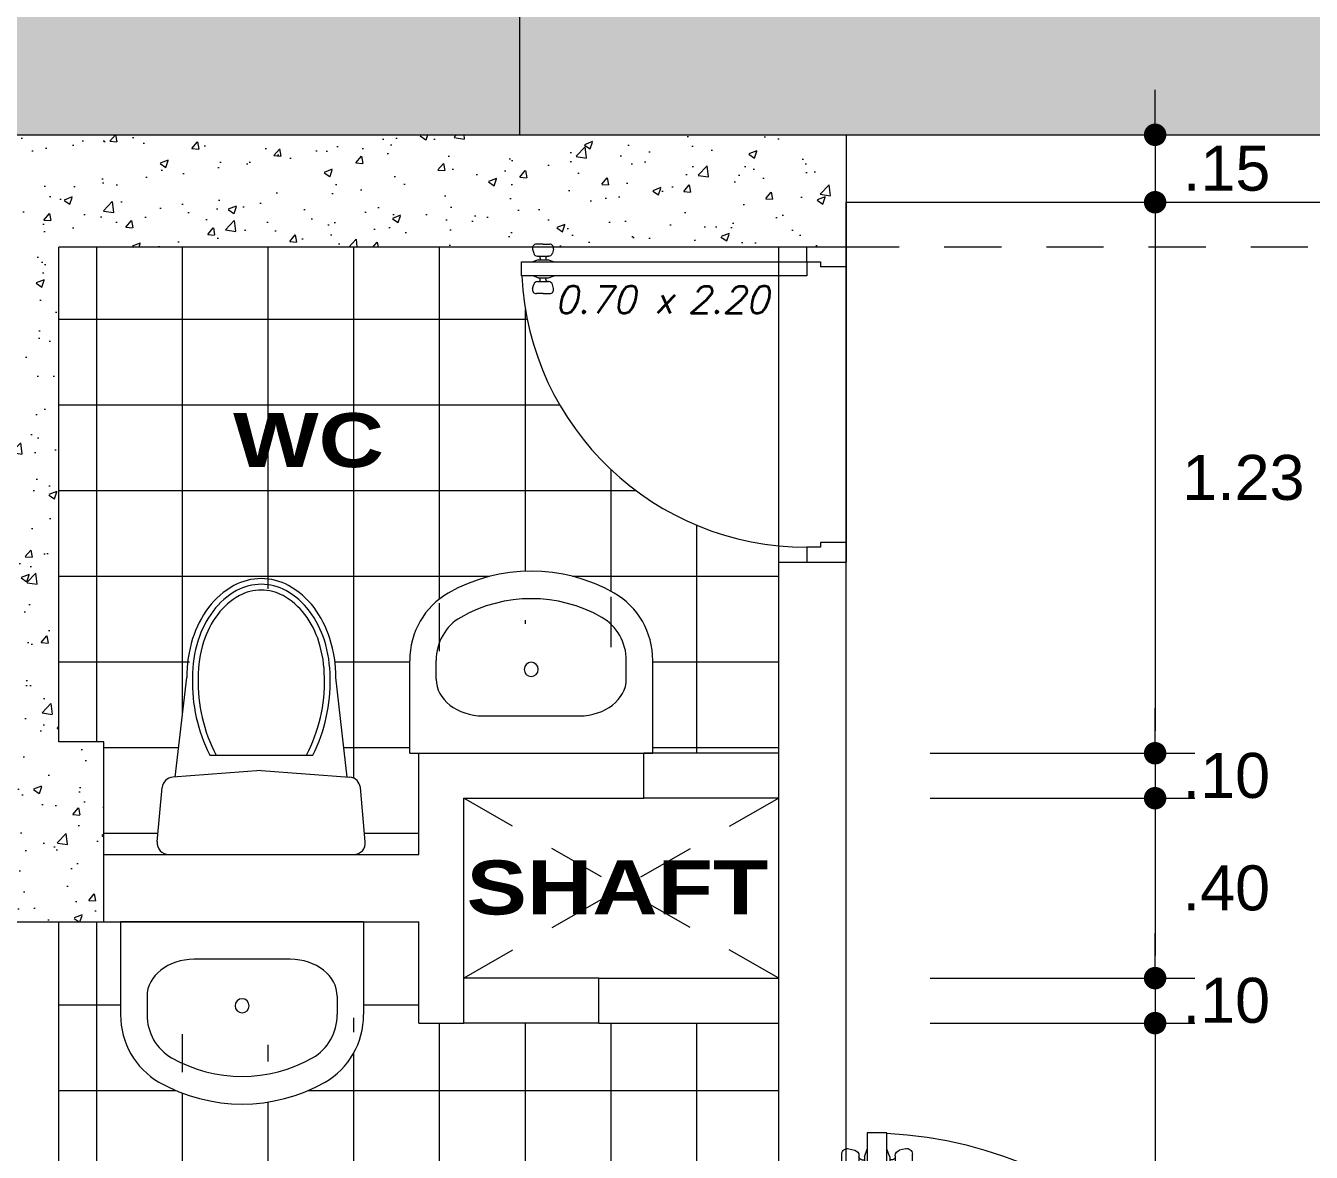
# Model space of a CAD drawing. Header units: millimetres. Extents: x 2178 to 2304, y 1220 to 1359.
# Drawn here: x 2216.228 to 2219.085, y 1337.508 to 1340.012 of the extents above; entities that cross this region are included whole.
import ezdxf
from ezdxf.enums import TextEntityAlignment as Align

# ---------------------------------------------------------------- set-up
doc = ezdxf.new("R2010")
doc.units = ezdxf.units.MM
doc.linetypes.add('CENTER', pattern=[50.800000000000004, 31.75, -6.35, 6.35, -6.35])
doc.linetypes.add('HIDDEN', pattern=[9.524999999999999, 6.35, -3.175])
doc.layers.get('0').update_dxf_attribs({"lineweight": 0})
for name, color, linetype, lineweight in [('carpinteria', 12, 'Continuous', 5), ('Ejes22', 50, 'CENTER', 9), ('Mobiliario', 52, 'Continuous', 5), ('PLUMA 1', 46, 'Continuous', 13), ('PLUMA 7', 10, 'Continuous', 0), ('PLUMA4', 160, 'Continuous', 40), ('PROY', 13, 'HIDDEN', 13), ('TEXTO', 5, 'Continuous', 18), ('TEXTOS', 42, 'Continuous', 13)]:
    doc.layers.add(name, color=color, linetype=linetype, lineweight=lineweight)
doc.layers.add('pisos....', color=7, linetype='Continuous', lineweight=5, true_color=0x7c7f7e)
doc.styles.add('ARIAL', font='arial.ttf')
doc.styles.add('ARIAL-N', font='arialbd.ttf')
doc.styles.add('SIMPLEX', font='simplex.shx', dxfattribs={"width": 1.2, "oblique": 15})
doc.dimstyles.new('RPM 50', dxfattribs={"dimtxt": 0.1, "dimasz": 0.05, "dimexe": 0.08849999999999973, "dimexo": 0.1535, "dimgap": 0.07099999999999997, "dimtad": 2, "dimtih": 1, "dimtoh": 1, "dimzin": 4, "dimdsep": 46, "dimtxsty": 'ARIAL', "dimblk": 'DOT', "dimcen": 0.4, "dimdle": 0.25, "dimclrd": 8, "dimclre": 8, "dimclrt": 9, "dimadec": 0, "dimazin": 0, "dimtfac": 1, "dimtix": 1, "dimtmove": 0, "dimatfit": 3, "dimldrblk": 'DOT', "dimfxl": 0.5, "dimfxlon": 1, "dimlwd": 0, "dimlwe": 0, "dimarcsym": 0})
pattern_1 = [(0, (1019.093095671087, -426.9564722311436), (0, 0.1905), []), (90, (1019.093095671087, -426.9564722311436), (-0.1905, 1.166437552015814e-17), [])]

# ---------------------------------------------------------------- blocks, each defined once
blk = doc.blocks.new('puerta de 0.80')
for p, q in [((0, 0.7578726278069325), (0, 0.8078726278070008)), ((0, 0.05787262780700075), (0, 0.8078726278070008)), ((0.1000000000000227, 0.770372627806978), (0.1000000000000227, 0.8078726278070008)), ((0, 0.7578726278069325), (0.06500000000005457, 0.7578726278069325)), ((0.06500000000005457, 0.7578726278069325), (0.06500000000005457, 0.770372627806978)), ((0.06500000000005457, 0.770372627806978), (0.1000000000000227, 0.770372627806978)), ((0.7699992280930701, 0.1257452267906274), (0.753031481821381, 0.1257452267906274)), ((0.7699992280930701, 0.1257452267906274), (0.7869669743646455, 0.1257452267906274)), ((0.743372223558481, 0.1131570363396577), (0.7462233707656196, 0.1025164101029077)), ((0.7820575276252839, 0.09510460055400927), (0.7558826290285197, 0.09510460055400927)), ((0.7558826290285197, 0.09510460055400927), (0.7579409285608563, 0.09510460055400927)), ((0.7841158271576205, 0.09510460055400927), (0.7820575276252839, 0.09510460055400927)), ((0.7966262326275455, 0.1131570363396577), (0.7937750854204069, 0.1025164101029077)), ((0.1000000000000227, 0.08037262780703713), (0.8250000000000455, 0.08037262780703713)), ((0.1000000000000227, 0.04537262780695528), (0.1000000000000227, 0.08037262780703713)), ((0.7820575276252839, 0.08545825626470105), (0.7558826290285197, 0.08545825626470105)), ((0.762940928560738, 0.09010460055401381), (0.762940928560738, 0.08545825626470105)), ((0.7770575276252885, 0.09010460055401381), (0.7770575276252885, 0.08545825626470105)), ((0.8250000000000455, 0.08037262780703713), (0.8250000000000455, 0.04537262780695528)), ((0, 0.007872627806932542), (0, 0.05787262780700075)), ((0, 0.05787262780700075), (0.06500000000005457, 0.05787262780700075)), ((0.06500000000005457, 0.04537262780695528), (0.06500000000005457, 0.05787262780700075)), ((0.1000000000000227, 0.04537262780695528), (0.06500000000005457, 0.04537262780695528)), ((0.8250000000000455, 0.04537262780695528), (0.1000000000000227, 0.04537262780695528)), ((0.1000000000000227, 0.04537262780695528), (0.1000000000000227, 0.007872627806932542)), ((0.743372223558481, 0.01258821927433473), (0.7462233707656196, 0.02322884551108473)), ((0.7820575276252839, 0.04028699934929136), (0.7558826290285197, 0.04028699934929136)), ((0.7820575276252839, 0.03064065505998315), (0.7558826290285197, 0.03064065505998315)), ((0.7558826290285197, 0.03064065505998315), (0.7579409285608563, 0.03064065505998315)), ((0.762940928560738, 0.0356406550599786), (0.762940928560738, 0.04028699934929136)), ((0.8250000000000455, 0.04537262780695528), (0.7720000000000482, 0.04537262780695528)), ((0.7770575276252885, 0.0356406550599786), (0.7770575276252885, 0.04028699934929136)), ((0.7841158271576205, 0.03064065505998315), (0.7820575276252839, 0.03064065505998315)), ((0.7966262326275455, 0.01258821927433473), (0.7937750854204069, 0.02322884551108473)), ((0.7699992280930701, 2.882325134123676e-08), (0.753031481821381, 2.882325134123676e-08)), ((0.7699992280930701, 2.882325134123676e-08), (0.7869669743646455, 2.882325134123676e-08))]:
    blk.add_line(p, q)
at = {"linetype": 'Continuous', "lineweight": 0}
for p, q in [((0.7558826290285197, 0.08545825626470105), (0.7419099796773025, 0.08037262780692345)), ((0.7820575276252839, 0.08545825626470105), (0.796030176976501, 0.08037262780692345)), ((0.7558826290285197, 0.04028699934929136), (0.7419099796773025, 0.04537262780695528)), ((0.7820575276252839, 0.04028699934929136), (0.796030176976501, 0.04537262780695528))]:
    blk.add_line(p, q, dxfattribs=at)
for centre, radius, start, end in [((0.1000000000000227, 0.04537262780695528), 0.725, 2.767078666097358, 90), ((0.753031481821381, 0.1157452267906365), 0.01, 90, 195.0000000000087), ((0.7869669743646455, 0.1157452267906365), 0.01, 344.9999999999912, 90), ((0.7558826290285197, 0.1051046005540002), 0.01, 195.0000000001698, 270), ((0.7579409285607426, 0.09010460055401381), 0.005, 0, 90), ((0.7820575276252839, 0.09010460055401381), 0.005, 90, 180), ((0.7841158271575068, 0.1051046005540002), 0.01, 270, 344.9999999998302), ((0.7558826290285197, 0.02064065505999224), 0.01, 90, 164.9999999998302), ((0.7579409285607426, 0.0356406550599786), 0.005, 270, 0), ((0.7820575276252839, 0.0356406550599786), 0.005, 180, 270), ((0.7841158271575068, 0.02064065505999224), 0.01, 15.00000000016984, 90), ((0.753031481821381, 0.01000002882324225), 0.01, 164.9999999999913, 270), ((0.7869669743646455, 0.01000002882324225), 0.01, 270, 15.00000000000872)]:
    blk.add_arc(centre, radius, start, end)
blk = doc.blocks.new('LAVATORIO')
at = {"layer": 'PLUMA 1', "linetype": 'Continuous', "lineweight": 20}
for p, q in [((-0.2999934783219942, 0.2071363636785648), (-0.2999934783219942, -0.02195454545901754)), ((-0.2999934783219942, 0.2071363636785648), (0.2999934783219942, 0.2071363636785648)), ((0.2999934783219942, 0.2071363636785648), (0.2999934783219942, -0.02195454545901754)), ((-0.1188260869807323, 0.1148181818415779), (0.1188260869807323, 0.1148181818415779)), ((-0.234782608743501, 0.02386363636850319), (-0.234782608743501, -0.02195454545901754)), ((0.234782608743501, 0.02386363636850319), (0.234782608743501, -0.02195454545901754))]:
    blk.add_line(p, q, dxfattribs=at)
blk.add_circle((0, 0), 0.01750000000356522, dxfattribs=at)
at = {"layer": 'PLUMA 1', "linetype": 'Continuous', "lineweight": 20, "extrusion": (0, 0, -1)}
for centre, major_axis, ratio, start_param, end_param in [((-0.1188260869807323, 0.02386363636850319), (0.1159565217627687, 2.11200665065676e-14), 0.7846746081733931, 3.141592653590338, 4.712388980384833), ((0.1188260869807323, 0.02386363636850319), (-0.1159565217627687, 9.952126509930016e-14), 0.7846746081733929, 1.570796326794223, 3.1415926535887), ((-0.1188521754517069, -0.02195454545901754), (2.795176774598603e-13, 0.1893818215381344), 0.9565217391304283, 3.638567482427635, 4.712388980383277), ((-0.1188521754517069, -0.02195454545901754), (-1.25662522260505e-12, 0.1212000033427651), 0.9565217391302343, 3.638567482442401, 4.712388980394607), ((0.1188521754517069, -0.02195454545901754), (1.256475748923904e-12, 0.1212000033427651), 0.9565217391302343, 1.57079632678498, 2.644617824737187), ((0.1188521754517069, -0.02195454545901754), (-2.791350386132135e-13, 0.1893818215381344), 0.9565217391304283, 1.570796326796306, 2.64461782475195), ((0, 0.2071363636785648), (-2.207522384136759e-16, 0.3818181859691521), 0.9565217391303741, 2.64461781258921, 3.638567494590378), ((0, 0.2071363636785648), (1.873049312265182e-16, 0.4500000041648561), 0.9565217391303545, 2.644617814432515, 3.638567492747071)]:
    blk.add_ellipse(centre, major_axis=major_axis, ratio=ratio, start_param=start_param, end_param=end_param, dxfattribs=at)
blk = doc.blocks.new('A$C17BD6781')
at = {"layer": 'Mobiliario', "linetype": 'Continuous'}
for p, q in [((0.0470258381902795, 0.2024778968581415), (0.07702583819028064, 0.4624778968581325)), ((0.4970258381902681, 0.2024778968581415), (0.467025838190267, 0.4624778968581325)), ((0.1371245447934086, 0.2600000207519599), (0.406927131587139, 0.2600000207519599)), ((0.2720258381902738, 0.2200000207519395), (0.04046188830088226, 0.2019667219995256)), ((0.2720258381902738, 0.2200000207519395), (0.5035897880796654, 0.2019667219995256)), ((2.658856601556181e-08, 0.03271609313324575), (0.01291432294007677, 0.1747733529997788)), ((0.5440516497919816, 0.03271609313324575), (0.5311373534404709, 0.1747733529997788)), ((0.0298768227825974, 2.075196903206233e-08), (0.5141748535979502, 2.075196903206233e-08))]:
    blk.add_line(p, q, dxfattribs=at)
for points in [[(0.467025838190267, 0.4624778968581325, 0.07568148098942781), (0.4514763274974598, 0.564619449634364, 0.08594715031423093), (0.409911660521658, 0.6457161817953931, 0.1060218382171382), (0.3436150782673906, 0.7032144903049868, 0.1264657149685374), (0.2720258381902738, 0.7216159645624032, 0.1264657149685252), (0.2004365981131571, 0.7032144903049868, 0.1060218382171112), (0.1341400158588897, 0.6457161817953931, 0.08594715031425326), (0.09257534888308783, 0.564619449634364, 0.07568148098944026), (0.07702583819028064, 0.4624778968581325, 0.07568148098943636)], [(0.4520258381902806, 0.4624778968581325, 0.0756814809893859), (0.4371558434836231, 0.5601558482174767, 0.08594715031428633), (0.3979260275471859, 0.6366970575473658, 0.1060218382171535), (0.3363817185640983, 0.6900737708649274, 0.1264657149685132), (0.2720258381902738, 0.7066159645624168, 0.1264657149686313), (0.2076699578163925, 0.6900737708648705, 0.1060218382170392), (0.1461256488333618, 0.6366970575473658, 0.08594715031415015), (0.1068958328969813, 0.5601558482175903, 0.07568148098951734), (0.092025838190267, 0.4624778968581325, 0.07568148098951734)], [(0.4370258381902659, 0.4624778968581325, 0.07568148098938046), (0.422835359469758, 0.5556922468005894, 0.08594715031429338), (0.3859403945727138, 0.6276779332993385, 0.1060218382171472), (0.3291483588608344, 0.6769330514248111, 0.1264657149685263), (0.2720258381902738, 0.6916159645624305, 0.1264657149686292), (0.2149033175196564, 0.6769330514248111, 0.1060218382170225), (0.1581112818078338, 0.6276779332993385, 0.08594715031417827), (0.1212163169108464, 0.5556922468007031, 0.07568148098950629), (0.1070258381902818, 0.4624778968581325, 0.07568148098950629)]]:
    blk.add_lwpolyline(points, format="xyb", dxfattribs=at)
for centre, radius, start, end in [((0.5137349313203856, 0.4501454030077241), 0.4218893808016409, 178.3249151335759, 206.7885795011672), ((0.5137349313203856, 0.4501454030077241), 0.4068893808016409, 178.3249151335759, 207.8601275501853), ((0.03031674506016202, 0.4501454030077241), 0.4068893808016409, 332.1398724498131, 1.675084866424104), ((0.03031674506016202, 0.4501454030077241), 0.4218893808016409, 333.2114204988328, 1.675084866424104), ((0.04279111913410816, 0.1720572806184748), 0.03, 94.45298473469602, 174.8055710922652), ((0.5012605572464395, 0.1720572806184748), 0.03, 5.194428907734862, 85.54701526530398), ((0.0298768227825974, 0.03000002075194175), 0.03, 174.8055710922652, 270), ((0.5141748535979502, 0.03000002075194175), 0.03, 270, 5.194428907734862)]:
    blk.add_arc(centre, radius, start, end, dxfattribs=at)
blk = doc.blocks.new('P')
at = {"style": 'SIMPLEX', "oblique": 15}
blk.add_text('x', height=0.06, dxfattribs=at).set_placement((-0.01697368369676155, 0.0255492955629677))
blk.add_attdef('L', text='', height=0.06, dxfattribs=at).set_placement((-0.057659880294743, 0.02554929556297481), align=Align.RIGHT)
blk.add_attdef('H', (0.05806964743619147, 0.02554929556297481), '', height=0.06, dxfattribs=at)
blk = doc.blocks.new('_DOT')
at = {"color": 0, "linetype": 'ByBlock'}
blk.add_line((-0.5, 0), (-1, 0), dxfattribs=at)
at = {"color": 0, "linetype": 'ByBlock', "const_width": 0.5}
blk.add_lwpolyline([(-0.25, 0, 1), (0.25, 0, 1)], format="xyb", close=True, dxfattribs=at)
blk = doc.blocks.new('*D1071')
at = {"color": 8, "lineweight": 0, "transparency": 16777216}
for p, q in [((2216.151313205591, 1344.919712895096), (2216.151313205591, 1345.508212895096)), ((2216.301313205591, 1344.919712895096), (2216.301313205591, 1345.508212895096)), ((2216.10131320559, 1345.419712895096), (2216.051313205591, 1345.419712895096)), ((2216.151313205591, 1345.419712895096), (2216.301313205591, 1345.419712895096)), ((2216.351313205591, 1345.419712895096), (2216.401313205591, 1345.419712895096))]:
    blk.add_line(p, q, dxfattribs=at)
at = {"layer": 'Defpoints', "color": 0, "transparency": 16777216}
for p in [(2216.301313205591, 1345.419712895096), (2216.151313205591, 1339.769712895096), (2216.301313205591, 1339.519712895096)]:
    blk.add_point(p, dxfattribs=at)
at = {"color": 8, "lineweight": 0, "transparency": 16777216, "xscale": 0.05, "yscale": 0.05, "zscale": 0.05}
blk.add_blockref('_DOT', (2216.151313205591, 1345.419712895096), dxfattribs=at)
at = {"color": 8, "lineweight": 0, "transparency": 16777216, "xscale": 0.05, "yscale": 0.05, "zscale": 0.05, "rotation": 180}
blk.add_blockref('_DOT', (2216.301313205591, 1345.419712895096), dxfattribs=at)
at = {"color": 9, "transparency": 16777216, "insert": (2216.22631320559, 1345.541770193869), "char_height": 0.1, "attachment_point": 5, "style": 'ARIAL'}
blk.add_mtext('.15', dxfattribs=at)
blk = doc.blocks.new('*D1072')
at = {"color": 8, "lineweight": 0, "transparency": 16777216}
for p, q in [((2216.301313205591, 1344.919712895096), (2216.301313205591, 1345.508212895096)), ((2217.101313205591, 1344.919712895096), (2217.101313205591, 1345.508212895096)), ((2216.351313205591, 1345.419712895096), (2217.051313205591, 1345.419712895096))]:
    blk.add_line(p, q, dxfattribs=at)
at = {"layer": 'Defpoints', "color": 0, "transparency": 16777216}
for p in [(2217.101313205591, 1345.419712895096), (2216.301313205591, 1339.519712895096), (2217.101313205591, 1338.019712895097)]:
    blk.add_point(p, dxfattribs=at)
at = {"color": 8, "lineweight": 0, "transparency": 16777216, "xscale": 0.05, "yscale": 0.05, "zscale": 0.05, "rotation": 180}
blk.add_blockref('_DOT', (2216.301313205591, 1345.419712895096), dxfattribs=at)
at = {"color": 8, "lineweight": 0, "transparency": 16777216, "xscale": 0.05, "yscale": 0.05, "zscale": 0.05}
blk.add_blockref('_DOT', (2217.101313205591, 1345.419712895096), dxfattribs=at)
at = {"color": 9, "transparency": 16777216, "insert": (2216.701313205591, 1345.541770193869), "char_height": 0.1, "attachment_point": 5, "style": 'ARIAL'}
blk.add_mtext('.80', dxfattribs=at)
blk = doc.blocks.new('*D1073')
at = {"color": 8, "lineweight": 0, "transparency": 16777216}
for p, q in [((2217.101313205591, 1344.919712895096), (2217.101313205591, 1345.508212895096)), ((2217.501313205591, 1344.919712895096), (2217.501313205591, 1345.508212895096)), ((2217.151313205591, 1345.419712895096), (2217.451313205591, 1345.419712895096))]:
    blk.add_line(p, q, dxfattribs=at)
at = {"layer": 'Defpoints', "color": 0, "transparency": 16777216}
for p in [(2217.501313205591, 1345.419712895096), (2217.101313205591, 1338.019712895097), (2217.501313205591, 1337.894712895097)]:
    blk.add_point(p, dxfattribs=at)
at = {"color": 8, "lineweight": 0, "transparency": 16777216, "xscale": 0.05, "yscale": 0.05, "zscale": 0.05, "rotation": 180}
blk.add_blockref('_DOT', (2217.101313205591, 1345.419712895096), dxfattribs=at)
at = {"color": 8, "lineweight": 0, "transparency": 16777216, "xscale": 0.05, "yscale": 0.05, "zscale": 0.05}
blk.add_blockref('_DOT', (2217.501313205591, 1345.419712895096), dxfattribs=at)
at = {"color": 9, "transparency": 16777216, "insert": (2217.301313205591, 1345.541770193869), "char_height": 0.1, "attachment_point": 5, "style": 'ARIAL'}
blk.add_mtext('.40', dxfattribs=at)
blk = doc.blocks.new('*D1074')
at = {"color": 8, "lineweight": 0, "transparency": 16777216}
for p, q in [((2217.501313205591, 1344.919712895096), (2217.501313205591, 1345.508212895096)), ((2217.901313205591, 1344.919712895096), (2217.901313205591, 1345.508212895096)), ((2217.551313205591, 1345.419712895096), (2217.85131320559, 1345.419712895096))]:
    blk.add_line(p, q, dxfattribs=at)
at = {"layer": 'Defpoints', "color": 0, "transparency": 16777216}
for p in [(2217.901313205591, 1345.419712895096), (2217.501313205591, 1337.894712895097), (2217.901313205591, 1337.894712895097)]:
    blk.add_point(p, dxfattribs=at)
at = {"color": 8, "lineweight": 0, "transparency": 16777216, "xscale": 0.05, "yscale": 0.05, "zscale": 0.05, "rotation": 180}
blk.add_blockref('_DOT', (2217.501313205591, 1345.419712895096), dxfattribs=at)
at = {"color": 8, "lineweight": 0, "transparency": 16777216, "xscale": 0.05, "yscale": 0.05, "zscale": 0.05}
blk.add_blockref('_DOT', (2217.901313205591, 1345.419712895096), dxfattribs=at)
at = {"color": 9, "transparency": 16777216, "insert": (2217.701313205591, 1345.541770193869), "char_height": 0.1, "attachment_point": 5, "style": 'ARIAL'}
blk.add_mtext('.40', dxfattribs=at)
blk = doc.blocks.new('*D1075')
at = {"color": 8, "lineweight": 0, "transparency": 16777216}
for p, q in [((2217.901313205591, 1344.919712895096), (2217.901313205591, 1345.508212895096)), ((2218.051313205591, 1344.919712895096), (2218.051313205591, 1345.508212895096)), ((2217.85131320559, 1345.419712895096), (2217.801313205591, 1345.419712895096)), ((2217.901313205591, 1345.419712895096), (2218.051313205591, 1345.419712895096)), ((2218.101313205591, 1345.419712895096), (2218.151313205591, 1345.419712895096))]:
    blk.add_line(p, q, dxfattribs=at)
at = {"layer": 'Defpoints', "color": 0, "transparency": 16777216}
for p in [(2218.051313205591, 1345.419712895096), (2218.051313205591, 1338.819712895096), (2217.901313205591, 1337.894712895097)]:
    blk.add_point(p, dxfattribs=at)
at = {"color": 8, "lineweight": 0, "transparency": 16777216, "xscale": 0.05, "yscale": 0.05, "zscale": 0.05}
blk.add_blockref('_DOT', (2217.901313205591, 1345.419712895096), dxfattribs=at)
at = {"color": 8, "lineweight": 0, "transparency": 16777216, "xscale": 0.05, "yscale": 0.05, "zscale": 0.05, "rotation": 180}
blk.add_blockref('_DOT', (2218.051313205591, 1345.419712895096), dxfattribs=at)
at = {"color": 9, "transparency": 16777216, "insert": (2217.97631320559, 1345.541770193869), "char_height": 0.1, "attachment_point": 5, "style": 'ARIAL'}
blk.add_mtext('.15', dxfattribs=at)
blk = doc.blocks.new('*D984')
at = {"color": 8, "lineweight": 0, "transparency": 16777216}
for p, q in [((2218.051313205591, 1344.919712895096), (2218.051313205591, 1345.508212895096)), ((2221.801313205591, 1344.919712895096), (2221.801313205591, 1345.508212895096)), ((2218.101313205591, 1345.419712895096), (2221.751313205591, 1345.419712895096))]:
    blk.add_line(p, q, dxfattribs=at)
at = {"layer": 'Defpoints', "color": 0, "transparency": 16777216}
for p in [(2221.801313205591, 1345.419712895096), (2221.801313205591, 1339.769712895096), (2218.051313205591, 1338.819712895096)]:
    blk.add_point(p, dxfattribs=at)
at = {"color": 8, "lineweight": 0, "transparency": 16777216, "xscale": 0.05, "yscale": 0.05, "zscale": 0.05, "rotation": 180}
blk.add_blockref('_DOT', (2218.051313205591, 1345.419712895096), dxfattribs=at)
at = {"color": 8, "lineweight": 0, "transparency": 16777216, "xscale": 0.05, "yscale": 0.05, "zscale": 0.05}
blk.add_blockref('_DOT', (2221.801313205591, 1345.419712895096), dxfattribs=at)
at = {"color": 9, "transparency": 16777216, "insert": (2219.926313205591, 1345.541804300281), "char_height": 0.1, "attachment_point": 5, "style": 'ARIAL'}
blk.add_mtext('3.75', dxfattribs=at)
blk = doc.blocks.new('*D1083')
at = {"color": 8, "lineweight": 0, "transparency": 16777216}
for p, q in [((2218.737913138851, 1339.819712895097), (2218.737913138851, 1339.869712895097)), ((2218.737913138851, 1339.769712895097), (2218.826413138851, 1339.769712895097)), ((2218.737913138851, 1339.769712895097), (2218.737913138851, 1339.619712895097)), ((2218.737913138851, 1339.619712895097), (2218.826413138851, 1339.619712895097)), ((2218.737913138851, 1339.569712895097), (2218.737913138851, 1339.519712895097))]:
    blk.add_line(p, q, dxfattribs=at)
at = {"layer": 'Defpoints', "color": 0, "transparency": 16777216}
for p in [(2218.654981636525, 1339.769712895097), (2218.654981636525, 1339.619712895097), (2218.737913138851, 1339.619712895097)]:
    blk.add_point(p, dxfattribs=at)
at = {"color": 8, "lineweight": 0, "transparency": 16777216, "xscale": 0.05, "yscale": 0.05, "zscale": 0.05}
for p, rotation in [((2218.737913138851, 1339.769712895097), 270), ((2218.737913138851, 1339.619712895097), 90)]:
    blk.add_blockref('_DOT', p, dxfattribs=dict(at, rotation=rotation))
at = {"color": 9, "transparency": 16777216, "insert": (2218.896873575413, 1339.694712895096), "char_height": 0.1, "attachment_point": 5, "style": 'ARIAL'}
blk.add_mtext('.15', dxfattribs=at)
blk = doc.blocks.new('*D1084')
at = {"color": 8, "lineweight": 0, "transparency": 16777216}
for p, q in [((2218.737913138851, 1339.619712895097), (2218.826413138851, 1339.619712895097)), ((2218.737913138851, 1339.569712895097), (2218.737913138851, 1338.444712895097)), ((2218.237913138851, 1338.394712895097), (2218.826413138851, 1338.394712895097))]:
    blk.add_line(p, q, dxfattribs=at)
at = {"layer": 'Defpoints', "color": 0, "transparency": 16777216}
for p in [(2218.654981636525, 1339.619712895097), (2217.901313205592, 1338.394712895097), (2218.737913138851, 1338.394712895097)]:
    blk.add_point(p, dxfattribs=at)
at = {"color": 8, "lineweight": 0, "transparency": 16777216, "xscale": 0.05, "yscale": 0.05, "zscale": 0.05}
for p, rotation in [((2218.737913138851, 1339.619712895097), 90), ((2218.737913138851, 1338.394712895097), 270)]:
    blk.add_blockref('_DOT', p, dxfattribs=dict(at, rotation=rotation))
at = {"color": 9, "transparency": 16777216, "insert": (2218.934083670911, 1339.007212895096), "char_height": 0.1, "attachment_point": 5, "style": 'ARIAL'}
blk.add_mtext('1.23', dxfattribs=at)
blk = doc.blocks.new('*D1085')
at = {"color": 8, "lineweight": 0, "transparency": 16777216}
for p, q in [((2218.737913138851, 1338.444712895097), (2218.737913138851, 1338.494712895097)), ((2218.237913138851, 1338.394712895097), (2218.826413138851, 1338.394712895097)), ((2218.737913138851, 1338.394712895097), (2218.737913138851, 1338.294712895097)), ((2218.237913138851, 1338.294712895097), (2218.826413138851, 1338.294712895097)), ((2218.737913138851, 1338.244712895097), (2218.737913138851, 1338.194712895097))]:
    blk.add_line(p, q, dxfattribs=at)
at = {"layer": 'Defpoints', "color": 0, "transparency": 16777216}
for p in [(2217.901313205592, 1338.394712895097), (2217.901313205592, 1338.294712895097), (2218.737913138851, 1338.294712895097)]:
    blk.add_point(p, dxfattribs=at)
at = {"color": 8, "lineweight": 0, "transparency": 16777216, "xscale": 0.05, "yscale": 0.05, "zscale": 0.05}
for p, rotation in [((2218.737913138851, 1338.394712895097), 270), ((2218.737913138851, 1338.294712895097), 90)]:
    blk.add_blockref('_DOT', p, dxfattribs=dict(at, rotation=rotation))
at = {"color": 9, "transparency": 16777216, "insert": (2218.896327872821, 1338.344712895096), "char_height": 0.1, "attachment_point": 5, "style": 'ARIAL'}
blk.add_mtext('.10', dxfattribs=at)
blk = doc.blocks.new('*D1086')
at = {"color": 8, "lineweight": 0, "transparency": 16777216}
for p, q in [((2218.237913138851, 1338.294712895097), (2218.826413138851, 1338.294712895097)), ((2218.737913138851, 1338.244712895097), (2218.737913138851, 1337.944712895097)), ((2218.237913138851, 1337.894712895097), (2218.826413138851, 1337.894712895097))]:
    blk.add_line(p, q, dxfattribs=at)
at = {"layer": 'Defpoints', "color": 0, "transparency": 16777216}
for p in [(2217.901313205592, 1338.294712895097), (2217.901313205592, 1337.894712895097), (2218.737913138851, 1337.894712895097)]:
    blk.add_point(p, dxfattribs=at)
at = {"color": 8, "lineweight": 0, "transparency": 16777216, "xscale": 0.05, "yscale": 0.05, "zscale": 0.05}
for p, rotation in [((2218.737913138851, 1338.294712895097), 90), ((2218.737913138851, 1337.894712895097), 270)]:
    blk.add_blockref('_DOT', p, dxfattribs=dict(at, rotation=rotation))
at = {"color": 9, "transparency": 16777216, "insert": (2218.896327872821, 1338.094712895096), "char_height": 0.1, "attachment_point": 5, "style": 'ARIAL'}
blk.add_mtext('.40', dxfattribs=at)
blk = doc.blocks.new('*D1087')
at = {"color": 8, "lineweight": 0, "transparency": 16777216}
for p, q in [((2218.737913138851, 1337.944712895097), (2218.737913138851, 1337.994712895097)), ((2218.237913138851, 1337.894712895097), (2218.826413138851, 1337.894712895097)), ((2218.737913138851, 1337.894712895097), (2218.737913138851, 1337.794712895097)), ((2218.237913138851, 1337.794712895097), (2218.826413138851, 1337.794712895097)), ((2218.737913138851, 1337.744712895097), (2218.737913138851, 1337.694712895097))]:
    blk.add_line(p, q, dxfattribs=at)
at = {"layer": 'Defpoints', "color": 0, "transparency": 16777216}
for p in [(2217.901313205592, 1337.894712895097), (2217.901313205592, 1337.794712895097), (2218.737913138851, 1337.794712895097)]:
    blk.add_point(p, dxfattribs=at)
at = {"color": 8, "lineweight": 0, "transparency": 16777216, "xscale": 0.05, "yscale": 0.05, "zscale": 0.05}
for p, rotation in [((2218.737913138851, 1337.894712895097), 270), ((2218.737913138851, 1337.794712895097), 90)]:
    blk.add_blockref('_DOT', p, dxfattribs=dict(at, rotation=rotation))
at = {"color": 9, "transparency": 16777216, "insert": (2218.896327872821, 1337.844712895096), "char_height": 0.1, "attachment_point": 5, "style": 'ARIAL'}
blk.add_mtext('.10', dxfattribs=at)
blk = doc.blocks.new('*D1088')
at = {"color": 8, "lineweight": 0, "transparency": 16777216}
for p, q in [((2218.237913138851, 1337.794712895097), (2218.826413138851, 1337.794712895097)), ((2218.737913138851, 1337.744712895097), (2218.737913138851, 1336.819712895097)), ((2218.897813205592, 1336.769712895097), (2218.649413138851, 1336.769712895097))]:
    blk.add_line(p, q, dxfattribs=at)
at = {"layer": 'Defpoints', "color": 0, "transparency": 16777216}
for p in [(2217.901313205592, 1337.794712895097), (2218.737913138851, 1336.769712895097), (2219.051313205592, 1336.769712895097)]:
    blk.add_point(p, dxfattribs=at)
at = {"color": 8, "lineweight": 0, "transparency": 16777216, "xscale": 0.05, "yscale": 0.05, "zscale": 0.05}
for p, rotation in [((2218.737913138851, 1337.794712895097), 90), ((2218.737913138851, 1336.769712895097), 270)]:
    blk.add_blockref('_DOT', p, dxfattribs=dict(at, rotation=rotation))
at = {"color": 9, "transparency": 16777216, "insert": (2218.934083670911, 1337.282212895096), "char_height": 0.1, "attachment_point": 5, "style": 'ARIAL'}
blk.add_mtext('1.03', dxfattribs=at)
blk = doc.blocks.new('*D1090')
at = {"color": 8, "lineweight": 0, "transparency": 16777216}
for p, q in [((2215.701442270034, 1339.619712895097), (2215.612942270035, 1339.619712895097)), ((2215.701442270034, 1339.569712895097), (2215.701442270034, 1338.219712895097)), ((2216.201442270034, 1338.169712895097), (2215.612942270035, 1338.169712895097))]:
    blk.add_line(p, q, dxfattribs=at)
at = {"layer": 'Defpoints', "color": 0, "transparency": 16777216}
for p in [(2215.844042996576, 1339.619712895097), (2215.701442270034, 1338.169712895097), (2216.401313205592, 1338.169712895097)]:
    blk.add_point(p, dxfattribs=at)
at = {"color": 8, "lineweight": 0, "transparency": 16777216, "xscale": 0.05, "yscale": 0.05, "zscale": 0.05}
for p, rotation in [((2215.701442270034, 1339.619712895097), 90), ((2215.701442270034, 1338.169712895097), 270)]:
    blk.add_blockref('_DOT', p, dxfattribs=dict(at, rotation=rotation))
at = {"color": 9, "transparency": 16777216, "insert": (2215.504896567442, 1338.894712895096), "char_height": 0.1, "attachment_point": 5, "style": 'ARIAL'}
blk.add_mtext('1.45', dxfattribs=at)
blk = doc.blocks.new('*D1091')
at = {"color": 8, "lineweight": 0, "transparency": 16777216}
for p, q in [((2215.701442270034, 1338.219712895097), (2215.701442270034, 1338.269712895097)), ((2216.201442270034, 1338.169712895097), (2215.612942270035, 1338.169712895097)), ((2215.701442270034, 1338.169712895097), (2215.701442270034, 1338.019712895097)), ((2216.201442270034, 1338.019712895097), (2215.612942270035, 1338.019712895097)), ((2215.701442270034, 1337.969712895097), (2215.701442270034, 1337.919712895097))]:
    blk.add_line(p, q, dxfattribs=at)
at = {"layer": 'Defpoints', "color": 0, "transparency": 16777216}
for p in [(2216.401313205592, 1338.169712895097), (2215.701442270034, 1338.019712895097), (2216.401313205592, 1338.019712895097)]:
    blk.add_point(p, dxfattribs=at)
at = {"color": 8, "lineweight": 0, "transparency": 16777216, "xscale": 0.05, "yscale": 0.05, "zscale": 0.05}
for p, rotation in [((2215.701442270034, 1338.169712895097), 270), ((2215.701442270034, 1338.019712895097), 90)]:
    blk.add_blockref('_DOT', p, dxfattribs=dict(at, rotation=rotation))
at = {"color": 9, "transparency": 16777216, "insert": (2215.542481833472, 1338.094712895096), "char_height": 0.1, "attachment_point": 5, "style": 'ARIAL'}
blk.add_mtext('.15', dxfattribs=at)
blk = doc.blocks.new('*D1092')
at = {"color": 8, "lineweight": 0, "transparency": 16777216}
for p, q in [((2216.201442270034, 1338.019712895097), (2215.612942270035, 1338.019712895097)), ((2215.701442270034, 1337.969712895097), (2215.701442270034, 1336.719712895097)), ((2216.147813205592, 1336.669712895097), (2215.612942270035, 1336.669712895097))]:
    blk.add_line(p, q, dxfattribs=at)
at = {"layer": 'Defpoints', "color": 0, "transparency": 16777216}
for p in [(2216.401313205592, 1338.019712895097), (2215.701442270034, 1336.669712895097), (2216.301313205592, 1336.669712895097)]:
    blk.add_point(p, dxfattribs=at)
at = {"color": 8, "lineweight": 0, "transparency": 16777216, "xscale": 0.05, "yscale": 0.05, "zscale": 0.05}
for p, rotation in [((2215.701442270034, 1338.019712895097), 90), ((2215.701442270034, 1336.669712895097), 270)]:
    blk.add_blockref('_DOT', p, dxfattribs=dict(at, rotation=rotation))
at = {"color": 9, "transparency": 16777216, "insert": (2215.504896567442, 1337.344712895096), "char_height": 0.1, "attachment_point": 5, "style": 'ARIAL'}
blk.add_mtext('1.35', dxfattribs=at)

msp = doc.modelspace()

# ---------------------------------------------------------------- hatches: boundary and pattern name
h = msp.add_hatch()
h.set_pattern_fill('AR-SAND', color=256, scale=0.009000000000000001)
h.set_pattern_definition([(37.50000000000001, (0, 0), (-0.01440028166385641, 0.4404719135964082), [0, -0.3474720000000001, 0, -0.38862, 0, -0.3714750000000001]), (7.499999999999999, (0, 0), (0.4045709548242024, 0.6451425905115189), [0, -0.187452, 0, -0.3131820000000001, 0, -0.120015]), (327.5, (-0.281178, 0), (0.7118931332173122, 0.001293466210691186), [0, -0.1143, 0, -0.41148, 0, -0.5372100000000001]), (317.5, (-0.281178, 0), (0.6872008072250675, 0.2006363909314947), [0, -0.05715000000000001, 0, -0.269748, 0, -0.3086100000000001])])
h.paths.add_polyline_path([(2232.182974461064, 1343.987019787507), (2226.431313205591, 1343.979330515022), (2226.431313205591, 1339.769712895096), (2229.031313205591, 1339.769712895096, -1), (2229.511313205591, 1339.769712895096, -1), (2229.031313205591, 1339.769712895096), (2226.431313205591, 1339.769712895096), (2226.380327854285, 1336.644712895097), (2229.031313205591, 1336.644712895097, -1), (2229.511313205591, 1336.644712895097, -1), (2229.031313205591, 1336.644712895097), (2226.380327854285, 1336.644712895097), (2226.340355338862, 1334.194712895096), (2229.037712207929, 1334.194712895096, -0.05792422511702389), (2229.031313205591, 1334.249763543513, -1), (2229.511313205591, 1334.249763543513, -0.8904945671120889), (2229.037712207929, 1334.194712895096), (2226.340355338862, 1334.194712895096), (2226.27631320559, 1330.269435117319), (2229.031341468728, 1330.273118255473, -0.9834537548927721), (2229.511274236881, 1330.27375986729), (2232.201302616187, 1330.277356108494)])
h.paths.add_polyline_path([(2226.431313205591, 1343.979330515022), (2222.02631320559, 1343.973441565066), (2222.02631320559, 1339.769712895096), (2226.431313205591, 1339.769712895096)])
h.paths.add_polyline_path([(2222.02631320559, 1343.973441565066), (2217.32631320559, 1343.967158235941), (2217.32631320559, 1339.769712895096), (2222.02631320559, 1339.769712895096)])
h.paths.add_polyline_path([(2217.32631320559, 1343.967158235941), (2215.58621333265, 1343.964831933768, -0.9785559481343978), (2215.10632651686, 1343.964190383384), (2212.37491100412, 1343.960538812609), (2212.231345879911, 1340.394712895096), (2215.106262970665, 1340.394712895096, -1), (2215.586262970665, 1340.394712895096, -1), (2215.106262970665, 1340.394712895096), (2212.231345879911, 1340.394712895096), (2212.22631320559, 1340.269712895096), (2212.22631320559, 1339.769712895096), (2212.751313205591, 1339.769712895096), (2217.32631320559, 1339.769712895096)])
h.paths.add_polyline_path([(2213.996396667805, 1342.015790657715), (2214.318292984313, 1342.015790657715), (2214.318292984313, 1342.221861599053), (2213.996396667805, 1342.221861599053)], flags=24)
h.paths.add_polyline_path([(2213.989575385403, 1343.740756551303), (2214.233777295363, 1343.740756551303), (2214.233777295363, 1343.94682749264), (2213.989575385403, 1343.94682749264)], flags=24)
h.paths.add_polyline_path([(2213.989575385403, 1339.915756551303), (2214.233777295363, 1339.915756551303), (2214.233777295363, 1340.12182749264), (2213.989575385403, 1340.12182749264)], flags=24)
h.paths.add_polyline_path([(2213.989575385403, 1340.290756551303), (2214.233777295363, 1340.290756551303), (2214.233777295363, 1340.49682749264), (2213.989575385403, 1340.49682749264)], flags=24)
h.paths.add_polyline_path([(2214.996396667806, 1342.078290657715), (2215.318292984313, 1342.078290657715), (2215.318292984313, 1342.284361599053), (2214.996396667806, 1342.284361599053)], flags=24)
h.paths.add_polyline_path([(2214.672404853344, 1339.978290657715), (2214.916606763303, 1339.978290657715), (2214.916606763303, 1340.184361599052), (2214.672404853344, 1340.184361599052)], flags=24)
h = msp.add_hatch()
h.set_pattern_fill('AR-CONC', color=256, scale=0.001)
h.set_pattern_definition([(49.99999999999999, (1019.093095671087, -426.9564722311436), (0.182184668996004, -0.01593908553890309), [0.01905, -0.20955]), (355, (1019.093095671087, -426.9564722311436), (-0.03524342142496934, 0.1910568452390352), [0.01524, -0.16764058417]), (100.4514447, (1019.108277678087, -426.9578004846437), (0.1469412470903533, 0.1751177519121951), [0.01619000879999999, -0.1780902445999999]), (46.18420000000001, (1019.093095671087, -426.9056722311436), (0.2710790408921299, -0.04204232793272715), [0.028575, -0.314325]), (96.63555760999992, (1019.115685571087, -426.9091757311437), (0.237404134051503, 0.2474261245977215), [0.02428502314, -0.26713560816]), (351.1841511700001, (1019.093095671087, -426.9056722311436), (0.237404134064977, 0.2474261245855326), [0.02285996707, -0.25145973192]), (21, (1019.118495671087, -426.9183722311436), (0.1516143912691325, -0.1022651981870876), [0.01905, -0.20955]), (326.0000000000001, (1019.118495671087, -426.9183722311436), (0.06180202834764707, 0.1841879661223193), [0.01524, -0.16764]), (71.45144499999999, (1019.131130203687, -426.9268943310435), (0.2134164192787162, 0.08192276888590524), [0.0161900088, -0.1780899376]), (37.50000000000001, (1019.093095671087, -426.9564722311436), (0.003088603250591816, 0.0845550388731531), [0, -0.165608, 0, -0.17018, 0, -0.168275]), (7.499999999999999, (1019.093095671087, -426.9564722311436), (0.06681966251030574, 0.1001805748181195), [0, -0.09702799999999999, 0, -0.161798, 0, -0.06413500000000001]), (327.5, (1019.036453671087, -426.9564722311436), (0.1355905951668714, -0.005728743992673458), [0, -0.0635, 0, -0.19812, 0, -0.26289]), (317.5, (1019.011053671087, -426.9564722311436), (0.148129181386018, 0.02542649103333302), [0, -0.08255, 0, -0.131572, 0, -0.18669])])
h.paths.add_polyline_path([(2216.401313205591, 1338.419712895097), (2216.301313205591, 1338.419712895097), (2216.301313205591, 1339.519712895096), (2218.051313205591, 1339.519712895096), (2218.051313205591, 1339.769712895096), (2216.151313205591, 1339.769712895096), (2216.151313205591, 1338.019712895097), (2216.401313205591, 1338.019712895097)])
at = {"layer": 'pisos....'}
h = msp.add_hatch(dxfattribs=at)
h.set_pattern_fill('NET', color=256, scale=0.06)
h.set_pattern_definition(pattern_1)
edge = h.paths.add_edge_path()
edge.add_arc((2216.625302208971, 1338.562819089787), 0.2917609966197344, 0, 17.311915715641703, ccw=False)
edge.add_line((2216.917063205591, 1338.562819089787), (2216.942563205591, 1338.341819089787))
edge.add_line((2216.942563205591, 1338.341819089787), (2216.969608660136, 1338.339712895097))
edge.add_line((2216.969608660136, 1338.339712895097), (2216.98506320559, 1338.169712895097))
edge.add_line((2216.985063205591, 1338.169712895097), (2217.101313205591, 1338.169712895097))
edge.add_line((2217.101313205591, 1338.169712895097), (2217.101313205591, 1338.394712895097))
edge.add_line((2217.101313205591, 1338.394712895097), (2217.081319075101, 1338.394712895097))
edge.add_line((2217.081319075101, 1338.394712895097), (2217.081319075101, 1338.642470812078))
edge.add_ellipse((2217.244346247684, 1338.60089471332), major_axis=(-2.502032902658902e-13, 0.1704436393843569), ratio=0.9565217391305934, start_angle=28.47456021661742, end_angle=89.99999999991951, ccw=False)
edge.add_ellipse((2217.351313205591, 1338.394712895097), major_axis=(2.081165902565789e-16, 0.4050000037482276), ratio=0.9565217391312869, start_angle=-28.474560807873218, end_angle=28.474560807873218, ccw=False)
edge.add_ellipse((2217.458280163497, 1338.60089471332), major_axis=(2.499907131296124e-13, 0.170443639384357), ratio=0.956521739130593, start_angle=-89.99999999991962, end_angle=-28.474560216617476, ccw=False)
edge.add_line((2217.62130733608, 1338.600928657903), (2217.62130733608, 1338.394712895097))
edge.add_line((2217.62130733608, 1338.394712895097), (2217.901313205591, 1338.394712895097))
edge.add_line((2217.901313205591, 1338.394712895097), (2217.901313205591, 1338.819712895096))
edge.add_line((2217.901313205591, 1338.819712895096), (2217.901313205591, 1338.855611720538))
edge.add_arc((2217.963813205591, 1339.486900395096), 0.6343750000001276, 182.7670786661056, 264.34592333882097, ccw=False)
edge.add_line((2217.330177860933, 1339.456275395096), (2217.329438205591, 1339.456275395096))
edge.add_line((2217.329438205591, 1339.456275395096), (2217.329438205591, 1339.519712895096))
edge.add_line((2217.329438205591, 1339.519712895096), (2216.301313205591, 1339.519712895096))
edge.add_line((2216.301313205591, 1339.519712895096), (2216.301313205591, 1338.419712895097))
edge.add_line((2216.301313205591, 1338.419712895097), (2216.401313205591, 1338.419712895097))
edge.add_line((2216.401313205591, 1338.419712895097), (2216.401313205591, 1338.169712895097))
edge.add_line((2216.401313205591, 1338.169712895097), (2216.545486542494, 1338.169712895097))
edge.add_arc((2216.545486542494, 1338.195212895097), 0.02549999999999673, 174.8055710924502, 270, ccw=False)
edge.add_line((2216.520091265729, 1338.197521556621), (2216.533017751045, 1338.339712895097))
edge.add_line((2216.533017751045, 1338.339712895097), (2216.560063205591, 1338.341819089787))
edge.add_line((2216.560063205591, 1338.341819089787), (2216.585563205591, 1338.562819089787))
edge.add_arc((2216.875418842008, 1338.529529614184), 0.291760996619687, 148.1682597335092, 173.4483726034366, ccw=False)
edge.add_arc((2216.765213805782, 1338.592254269646), 0.1651188588609742, 112.224776305315, 146.4905827441251, ccw=False)
edge.add_arc((2216.751313205591, 1338.65689850032), 0.1006879470156362, 90.00000000025881, 118.83075468128081, ccw=False)
edge.add_arc((2216.776343064065, 1338.66005917495), 0.1006879470161577, 72.8605095077283, 104.39399834735059, ccw=False)
edge.add_arc((2216.75408394447, 1338.599535894314), 0.1651188588608001, 46.129613410927675, 71.66868148747687, ccw=False)
edge.add_arc((2216.687154684625, 1338.582098102821), 0.226973582039157, 17.31191571572458, 36.961263879330374, ccw=False)
h = msp.add_hatch(dxfattribs=at)
h.set_pattern_fill('NET', color=256, scale=0.06)
h.set_pattern_definition(pattern_1)
edge = h.paths.add_edge_path()
edge.add_line((2217.901313205591, 1337.794712895097), (2217.501313205591, 1337.794712895097))
edge.add_line((2217.501313205591, 1337.794712895097), (2217.201313205591, 1337.794712895097))
edge.add_line((2217.201313205591, 1337.794712895097), (2217.101313205591, 1337.794712895097))
edge.add_line((2217.101313205591, 1337.794712895097), (2217.101313205591, 1338.019712895097))
edge.add_line((2217.101313205591, 1338.019712895097), (2216.978688111622, 1338.019712895097))
edge.add_line((2216.978688111622, 1338.019712895097), (2216.978688111622, 1337.813416814442))
edge.add_ellipse((2216.815660939038, 1337.813531076873), major_axis=(-2.502032902658902e-13, 0.1704436393843569), ratio=0.9565217391305934, start_angle=208.4745602166174, end_angle=269.99999999991957, ccw=False)
edge.add_ellipse((2216.708693981132, 1338.019712895097), major_axis=(2.081165902565789e-16, 0.4050000037482276), ratio=0.9565217391312869, start_angle=151.5254391921269, end_angle=208.4745608078732, ccw=False)
edge.add_ellipse((2216.601727023225, 1337.813531076873), major_axis=(2.499907131296124e-13, 0.170443639384357), ratio=0.956521739130593, start_angle=90.00000000008038, end_angle=151.5254397833824, ccw=False)
edge.add_line((2216.438699850642, 1337.813416814442), (2216.438699850642, 1338.019712895097))
edge.add_line((2216.438699850642, 1338.019712895097), (2216.401313205591, 1338.019712895097))
edge.add_line((2216.401313205591, 1338.019712895097), (2216.301313205591, 1338.019712895097))
edge.add_line((2216.301313205591, 1338.019712895097), (2216.301313205591, 1337.469712895097))
edge.add_line((2216.301313205591, 1337.469712895097), (2216.301313205591, 1337.433814069655))
edge.add_arc((2216.238813205591, 1336.802525395097), 0.6343750000001274, 2.76707866610559, 84.34592333882102, ccw=False)
edge.add_line((2216.872448550249, 1336.833150395097), (2216.301313205591, 1336.833150395097))
edge.add_line((2216.301313205591, 1336.833150395097), (2216.301313205591, 1336.769712895097))
edge.add_line((2216.301313205591, 1336.769712895097), (2216.301313205591, 1336.669712895097))
edge.add_line((2216.301313205591, 1336.669712895097), (2217.101313205591, 1336.669712895097))
edge.add_line((2217.10131320559, 1336.669712895097), (2217.10131320559, 1336.769712895097))
edge.add_line((2217.10131320559, 1336.769712895097), (2217.501313205591, 1336.769712895097))
edge.add_line((2217.501313205591, 1336.769712895097), (2217.501313205591, 1336.669712895097))
edge.add_line((2217.501313205591, 1336.669712895097), (2217.901313205591, 1336.669712895097))
edge.add_line((2217.901313205591, 1336.669712895097), (2217.901313205591, 1337.069468391123))
edge.add_arc((2217.875813205591, 1337.069468391123), 0.02549999999999674, -95.19442890754982, 0, ccw=False)
edge.add_line((2217.873504544067, 1337.044073114358), (2217.752755873181, 1337.055050266256))
edge.add_arc((2217.755064534705, 1337.080445543021), 0.02550000000009441, 184.4529847348701, 264.80557109245024, ccw=False)
edge.add_line((2217.729641509531, 1337.078465696813), (2217.729207010901, 1337.084045054219))
edge.add_line((2217.729207010901, 1337.084045054219), (2217.508207010901, 1337.109545054219))
edge.add_arc((2217.508207010901, 1337.401306050839), 0.2917609966196871, 252.68808428414792, 270, ccw=False)
edge.add_arc((2217.488927997866, 1337.339453575185), 0.2269735820387949, 233.0387361214157, 252.6880842841864, ccw=False)
edge.add_arc((2217.459402557899, 1337.300216829231), 0.177868858861434, 208.830754681469, 233.0387361213607, ccw=False)
edge.add_arc((2217.414127600367, 1337.275295054219), 0.1261879470156083, 180.0000000001032, 208.8307546814521, ccw=False)
edge.add_arc((2217.414127600368, 1337.275295054219), 0.1261879470160389, 151.1692453179555, 179.9999999998968, ccw=False)
edge.add_arc((2217.459402557899, 1337.250373279208), 0.1778688588609802, 126.96126387970901, 151.1692453179983, ccw=False)
edge.add_arc((2217.488927997867, 1337.211136533253), 0.2269735820391569, 107.3119157153069, 126.96126387969781, ccw=False)
edge.add_arc((2217.508207010901, 1337.149284057599), 0.2917609966197344, 90, 107.31191571531679, ccw=False)
edge.add_line((2217.508207010901, 1337.441045054219), (2217.729207010901, 1337.466545054219))
edge.add_line((2217.729207010901, 1337.466545054219), (2217.729641509531, 1337.472124411625))
edge.add_arc((2217.755064534705, 1337.470144565417), 0.0255000000000944, 95.19442890754982, 175.5470152651299, ccw=False)
edge.add_line((2217.75275587318, 1337.495539842182), (2217.873504544067, 1337.506516994081))
edge.add_arc((2217.875813205591, 1337.481121717316), 0.02549999999999673, 0, 95.19442890754982, ccw=False)
edge.add_line((2217.901313205591, 1337.481121717316), (2217.901313205591, 1337.794712895097))
h.paths.add_polyline_path([(2216.831238542263, 1336.798075470196), (2216.831238542263, 1336.794009918943, 0.4646489554522698), (2216.836225026401, 1336.789553686056, -0.3779349762624746), (2216.845866405334, 1336.783149585588), (2216.84836115914, 1336.773839037631, -0.4931454260358746), (2216.83990930816, 1336.762824370986), (2216.825062530173, 1336.762824370986), (2216.810215752184, 1336.762824370986, -0.4931454260358837), (2216.801763901205, 1336.773839037631), (2216.804258655011, 1336.783149585588, -0.3394542588609682), (2216.812710505991, 1336.789634918943), (2216.814511518081, 1336.789634918943, 0.4142135623730802), (2216.818886518082, 1336.794009918943), (2216.818886518082, 1336.798075470196)], flags=16)

# ---------------------------------------------------------------- linework, layer by layer
for points in [[(2217.901313205591, 1338.819712895096), (2217.901313205591, 1339.519712895096)], [(2218.051313205591, 1338.819712895096), (2218.051313205591, 1339.519712895096)], [(2218.051313205591, 1338.819712895096), (2218.051313205591, 1339.519712895097)], [(2217.901313205591, 1338.394712895097), (2217.60131320559, 1338.394712895097)], [(2217.901313205591, 1338.294712895097), (2217.60131320559, 1338.294712895097)], [(2217.501313205591, 1337.894712895097), (2217.201313205591, 1337.894712895097)], [(2217.501313205591, 1337.794712895097), (2217.201313205591, 1337.794712895097)]]:
    msp.add_lwpolyline(points)
at = {"layer": 'Ejes22', "linetype": 'CENTER', "lineweight": 9, "ltscale": 0.01}
msp.add_lwpolyline([(2217.32631320559, 1339.769712895096), (2217.32631320559, 1346.569712895096)], dxfattribs=at)
at = {"layer": 'PLUMA 7'}
for points in [[(2212.151313205591, 1339.769712895096), (2226.431313205591, 1339.769712895096)], [(2218.051313205591, 1339.769712895096), (2218.051313205591, 1339.519712895096), (2216.301313205591, 1339.519712895096)], [(2218.051313205591, 1339.519712895096), (2218.051313205591, 1339.619712895097)], [(2218.051313205591, 1339.619712895096), (2221.801313205591, 1339.619712895096)], [(2216.301313205591, 1338.419712895097), (2216.301313205591, 1339.519712895096)], [(2217.901313205591, 1336.669712895097), (2217.901313205591, 1338.819712895096)], [(2217.901313205591, 1338.819712895096), (2218.051313205591, 1338.819712895096)], [(2218.051313205591, 1336.519712895097), (2218.051313205591, 1338.819712895096)], [(2216.401313205591, 1338.019712895097), (2216.401313205591, 1338.019712895097), (2216.401313205591, 1338.419712895097), (2216.301313205591, 1338.419712895097)], [(2217.101313205591, 1338.169712895097), (2217.101313205591, 1338.394712895097)], [(2217.101313205591, 1338.394712895097), (2217.60131320559, 1338.394712895097)], [(2217.60131320559, 1338.294712895097), (2217.60131320559, 1338.394712895097)], [(2217.201313205591, 1337.794712895097), (2217.201313205591, 1338.294712895097)], [(2217.201313205591, 1338.294712895097), (2217.60131320559, 1338.294712895097)], [(2216.401313205591, 1338.169712895097), (2217.101313205591, 1338.169712895097)], [(2216.151313205591, 1338.019712895097), (2216.401313205591, 1338.019712895097)], [(2216.301313205591, 1337.469712895097), (2216.301313205591, 1338.019712895097)], [(2216.401313205591, 1338.019712895097), (2217.101313205591, 1338.019712895097)], [(2217.101313205591, 1337.794712895097), (2217.101313205591, 1338.019712895097)], [(2217.501313205591, 1337.794712895097), (2217.501313205591, 1337.894712895097)], [(2217.501313205591, 1337.894712895097), (2217.901313205591, 1337.894712895097)], [(2217.101313205591, 1337.794712895097), (2217.201313205591, 1337.794712895097)], [(2217.501313205591, 1337.794712895097), (2217.901313205591, 1337.794712895097)]]:
    msp.add_lwpolyline(points, dxfattribs=at)
at = {"layer": 'PROY', "ltscale": 0.02, "flags": 128}
for points in [[(2221.801313205591, 1339.519712895096), (2218.051313205591, 1339.519712895096)], [(2217.901313205591, 1338.294712895097), (2217.201313205591, 1337.894712895097)], [(2217.901313205591, 1337.894712895097), (2217.201313205591, 1338.294712895097)]]:
    msp.add_lwpolyline(points, dxfattribs=at)

# ---------------------------------------------------------------- block references
at = {"layer": 'carpinteria'}
for p, xscale, yscale, zscale, rotation in [((2218.051313205591, 1339.526601444427), 0.875, 0.875, 0.875, 180), ((2218.041472420832, 1336.519712895097), -1.25, 1.25, 1.25, 270)]:
    msp.add_blockref('puerta de 0.80', p, dxfattribs=dict(at, xscale=xscale, yscale=yscale, zscale=zscale, rotation=rotation))
at = {"layer": 'Mobiliario', "xscale": 0.8500000000000227, "yscale": 0.8500000000000227, "zscale": 0.8500000000000227}
msp.add_blockref('A$C17BD6781', (2216.520091243129, 1338.169712877457), dxfattribs=at)
at = {"layer": 'PLUMA4', "xscale": -0.9, "yscale": 0.9, "zscale": 0.9, "rotation": 180}
msp.add_blockref('LAVATORIO', (2217.351313205591, 1338.581135622407), dxfattribs=at)
at = {"layer": 'PLUMA4', "xscale": -0.9, "yscale": 0.9, "zscale": 0.9}
msp.add_blockref('LAVATORIO', (2216.708693981132, 1337.833290167786), dxfattribs=at)
at = {"layer": 'TEXTOS'}
msp.add_blockref('P', (2217.641004566244, 1339.347891789506), dxfattribs=at).add_auto_attribs({'H': '2.20', 'L': '0.70'})

# ---------------------------------------------------------------- texts
at = {"layer": 'TEXTO', "style": 'ARIAL-N', "width": 1.2}
for s, p in [('WC', (2216.856372193009, 1339.030810542546)), ('SHAFT', (2217.542777297152, 1338.036288831344))]:
    msp.add_text(s, height=0.12, dxfattribs=at).set_placement(p, align=Align.CENTER)

# ---------------------------------------------------------------- dimensions: what is measured, and where the dimension line sits
for base, p1, p2, picture, middle in [((2216.301313205591, 1345.419712895096), (2216.151313205591, 1339.769712895096), (2216.301313205591, 1339.519712895096), '*D1071', (2216.22631320559, 1345.541770193869)), ((2217.101313205591, 1345.419712895096), (2216.301313205591, 1339.519712895096), (2217.101313205591, 1338.019712895097), '*D1072', (2216.701313205591, 1345.541770193869)), ((2217.501313205591, 1345.419712895096), (2217.101313205591, 1338.019712895097), (2217.501313205591, 1337.894712895097), '*D1073', (2217.301313205591, 1345.541770193869)), ((2217.901313205591, 1345.419712895096), (2217.501313205591, 1337.894712895097), (2217.901313205591, 1337.894712895097), '*D1074', (2217.701313205591, 1345.541770193869)), ((2218.051313205591, 1345.419712895096), (2217.901313205591, 1337.894712895097), (2218.051313205591, 1338.819712895096), '*D1075', (2217.97631320559, 1345.541770193869)), ((2221.801313205591, 1345.419712895096), (2218.051313205591, 1338.819712895096), (2221.801313205591, 1339.769712895096), '*D984', (2219.926313205591, 1345.541804300281))]:
    dim = msp.add_linear_dim(base=base, p1=p1, p2=p2, dimstyle='RPM 50', override={"dimtmove": 1})
    dim.commit()
    dim.dimension.update_dxf_attribs({"geometry": picture, "text_midpoint": middle})
dim = msp.add_linear_dim(base=(2218.737913138851, 1339.619712895097), p1=(2218.654981636525, 1339.769712895096), p2=(2218.654981636525, 1339.619712895096), angle=90, dimstyle='RPM 50')
dim.commit()
dim.dimension.update_dxf_attribs({"geometry": '*D1083', "text_midpoint": (2218.896873575413, 1339.694712895096)})
for base, p1, p2, picture, middle in [((2215.701442270034, 1338.169712895097), (2215.844042996575, 1339.619712895096), (2216.401313205591, 1338.169712895097), '*D1090', (2215.504896567442, 1338.894712895096)), ((2218.737913138851, 1338.394712895097), (2218.654981636525, 1339.619712895096), (2217.901313205591, 1338.394712895097), '*D1084', (2218.934083670911, 1339.007212895096)), ((2218.737913138851, 1338.294712895097), (2217.901313205591, 1338.394712895097), (2217.901313205591, 1338.294712895097), '*D1085', (2218.896327872821, 1338.344712895096)), ((2218.737913138851, 1337.894712895097), (2217.901313205591, 1338.294712895097), (2217.901313205591, 1337.894712895097), '*D1086', (2218.896327872821, 1338.094712895096)), ((2215.701442270034, 1338.019712895097), (2216.401313205591, 1338.169712895097), (2216.401313205591, 1338.019712895097), '*D1091', (2215.542481833472, 1338.094712895096)), ((2215.701442270034, 1336.669712895097), (2216.401313205591, 1338.019712895097), (2216.301313205591, 1336.669712895097), '*D1092', (2215.504896567442, 1337.344712895096)), ((2218.737913138851, 1337.794712895097), (2217.901313205591, 1337.894712895097), (2217.901313205591, 1337.794712895097), '*D1087', (2218.896327872821, 1337.844712895096)), ((2218.737913138851, 1336.769712895097), (2217.901313205591, 1337.794712895097), (2219.051313205591, 1336.769712895097), '*D1088', (2218.934083670911, 1337.282212895096))]:
    dim = msp.add_linear_dim(base=base, p1=p1, p2=p2, angle=90, dimstyle='RPM 50', override={"dimtmove": 1})
    dim.commit()
    dim.dimension.update_dxf_attribs({"geometry": picture, "text_midpoint": middle})

doc.saveas('drawing.dxf')
